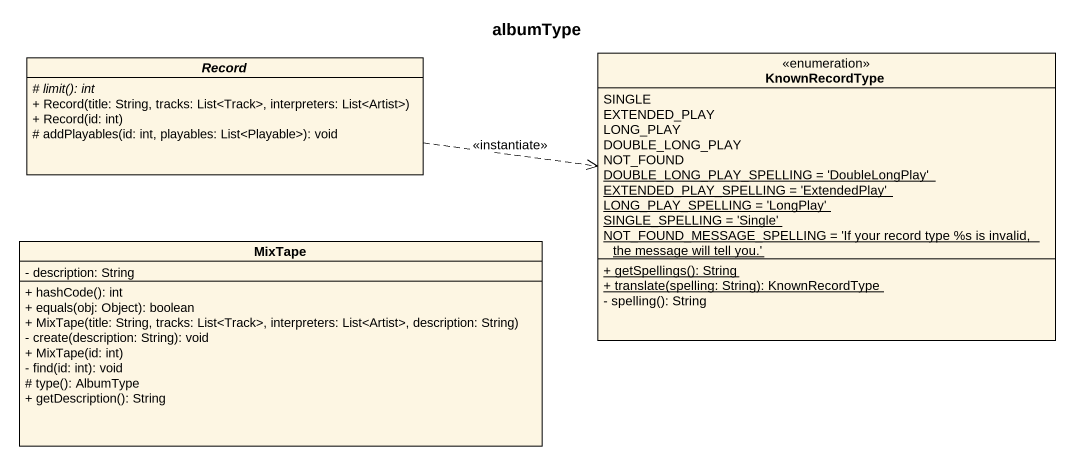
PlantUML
@startuml
title albumType
hide circle
hide empty members
skinparam classAttributeIconSize 0
abstract class "Record" as Record_ {
  {abstract} # limit(): int
  + Record(title: String, tracks: List<Track>, interpreters: List<Artist>)
  + Record(id: int)
  # addPlayables(id: int, playables: List<Playable>): void
}
enum KnownRecordType {
  SINGLE
  EXTENDED_PLAY
  LONG_PLAY
  DOUBLE_LONG_PLAY
  NOT_FOUND
  {static} DOUBLE_LONG_PLAY_SPELLING = 'DoubleLongPlay'
  {static} EXTENDED_PLAY_SPELLING = 'ExtendedPlay'
  {static} LONG_PLAY_SPELLING = 'LongPlay'
  {static} SINGLE_SPELLING = 'Single'
  {static} NOT_FOUND_MESSAGE_SPELLING = 'If your record type %s is invalid, the message will tell you.'
  {static} + getSpellings(): String
  {static} + translate(spelling: String): KnownRecordType
  - spelling(): String
}
class MixTape {
  - description: String
  + hashCode(): int
  + equals(obj: Object): boolean
  + MixTape(title: String, tracks: List<Track>, interpreters: List<Artist>, description: String)
  - create(description: String): void
  + MixTape(id: int)
  - find(id: int): void
  # type(): AlbumType
  + getDescription(): String
}
Record_ .right.> KnownRecordType : <<instantiate>>
@enduml
